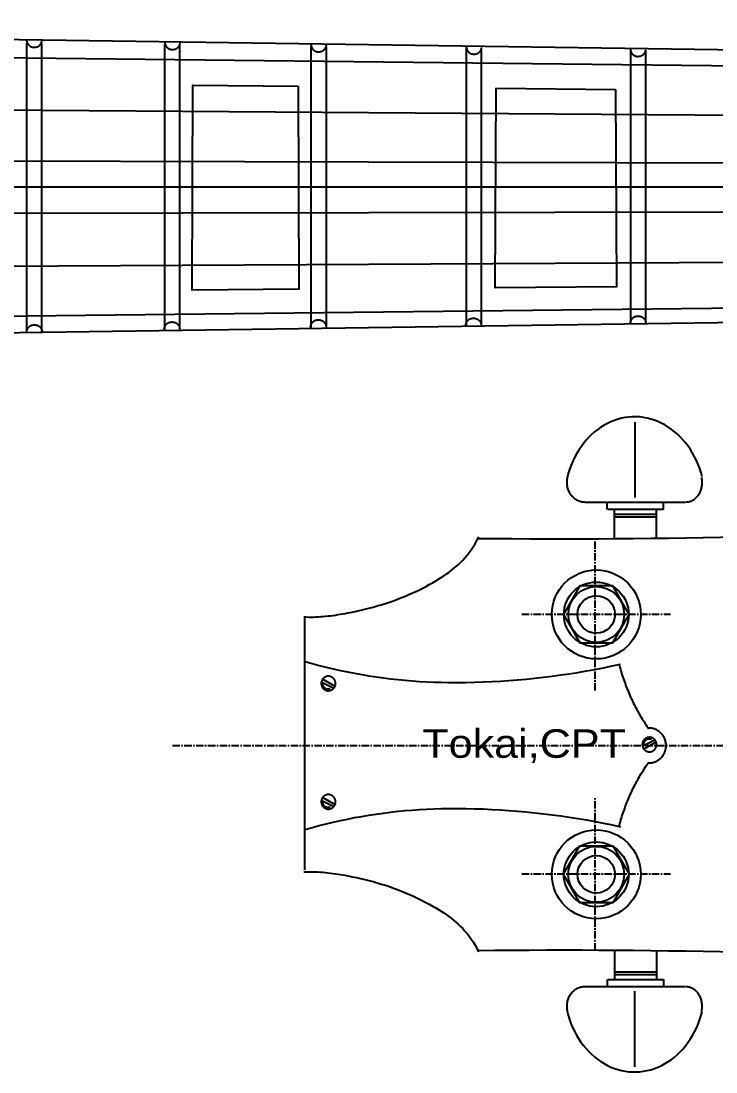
# Model space of a CAD drawing. Extents: x -330 to 789, y -284 to 512.
# Drawn here: x 365.6 to 483.1, y 122.7 to 300.4 of the extents above; entities that cross this region are included whole.
import ezdxf
from ezdxf.enums import TextEntityAlignment as Align

# ---------------------------------------------------------------- set-up
doc = ezdxf.new("R2010")
doc.units = 0
doc.linetypes.add('CENTER', pattern=[2, 1.25, -0.25, 0.25, -0.25])
for name, color, linetype in [('BlockMrk', 7, 'CONTINUOUS'), ('HEADSTOCK', 7, 'CONTINUOUS'), ('NECK', 7, 'CONTINUOUS')]:
    doc.layers.add(name, color=color, linetype=linetype)

# ---------------------------------------------------------------- blocks, each defined once
blk = doc.blocks.new('*E25')
at = {"layer": 'NECK', "color": 7, "linetype": 'CONTINUOUS'}
blk.add_lwpolyline([(696.709855, 285.661551), (696.712934, 285.597863), (696.719912, 285.533841), (696.730659, 285.469702), (696.745042, 285.405667), (696.762931, 285.341952), (696.784194, 285.278776), (696.808702, 285.216358), (696.836321, 285.154916), (696.866923, 285.094669), (696.900374, 285.035835), (696.936545, 284.978632), (696.975303, 284.923279), (697.016519, 284.869995), (697.060061, 284.818997), (697.105797, 284.770504), (697.153597, 284.724735), (697.20333, 284.681908), (697.254864, 284.642241), (697.308069, 284.605953), (697.362813, 284.573263), (697.421019, 284.543256), (697.481331, 284.516634), (697.543524, 284.493359), (697.607369, 284.473393), (697.672641, 284.456698), (697.739113, 284.443238), (697.806558, 284.432974), (697.874749, 284.425869), (697.94346, 284.421885), (698.012464, 284.420984), (698.081533, 284.423128), (698.150443, 284.42828), (698.218964, 284.436403), (698.286872, 284.447458), (698.353939, 284.461408), (698.419939, 284.478216), (698.484644, 284.497842), (698.547829, 284.520251), (698.609266, 284.545404), (698.668728, 284.573263), (698.720783, 284.601332), (698.77157, 284.632763), (698.820959, 284.667362), (698.868822, 284.704935), (698.915028, 284.74529), (698.95945, 284.788233), (699.001959, 284.833569), (699.042424, 284.881106), (699.080718, 284.93065), (699.116711, 284.982006), (699.150274, 285.034983), (699.181279, 285.089385), (699.209595, 285.14502), (699.235095, 285.201694), (699.257648, 285.259213), (699.277127, 285.317384), (699.293402, 285.376013), (699.306344, 285.434906), (699.315823, 285.49387), (699.321712, 285.552712)], dxfattribs=at)
blk = doc.blocks.new('*E26')
at = {"layer": 'NECK', "color": 7, "linetype": 'CONTINUOUS'}
blk.add_lwpolyline([(720.08926, 285.276335), (720.092342, 285.212647), (720.099323, 285.148625), (720.110072, 285.084486), (720.124456, 285.02045), (720.142346, 284.956735), (720.16361, 284.893559), (720.188118, 284.831141), (720.215737, 284.7697), (720.246338, 284.709452), (720.279788, 284.650618), (720.315958, 284.593416), (720.354715, 284.538063), (720.39593, 284.484778), (720.43947, 284.43378), (720.485205, 284.385287), (720.533004, 284.339518), (720.582736, 284.296691), (720.634269, 284.257024), (720.687473, 284.220737), (720.742217, 284.188046), (720.800425, 284.158037), (720.86074, 284.131414), (720.922934, 284.108138), (720.986781, 284.088171), (721.052054, 284.071476), (721.118526, 284.058016), (721.185972, 284.047752), (721.254163, 284.040647), (721.322874, 284.036663), (721.391878, 284.035762), (721.460948, 284.037907), (721.529858, 284.04306), (721.598381, 284.051184), (721.666289, 284.062239), (721.733357, 284.07619), (721.799358, 284.092998), (721.864066, 284.112625), (721.927252, 284.135034), (721.988692, 284.160187), (722.048158, 284.188046), (722.100211, 284.216112), (722.150996, 284.247541), (722.200383, 284.282138), (722.248243, 284.319711), (722.294448, 284.360065), (722.338868, 284.403007), (722.381375, 284.448343), (722.421839, 284.49588), (722.460131, 284.545425), (722.496123, 284.596782), (722.529685, 284.649759), (722.560688, 284.704163), (722.589003, 284.759799), (722.614502, 284.816473), (722.637055, 284.873994), (722.656533, 284.932165), (722.672807, 284.990795), (722.685748, 285.049689), (722.695228, 285.108654), (722.701116, 285.167496)], dxfattribs=at)
blk = doc.blocks.new('*E27')
at = {"layer": 'NECK', "color": 7, "linetype": 'CONTINUOUS'}
blk.add_lwpolyline([(744.820452, 284.891093), (744.823535, 284.827409), (744.830516, 284.76339), (744.841264, 284.699254), (744.855649, 284.635221), (744.873539, 284.571508), (744.894803, 284.508334), (744.919311, 284.445918), (744.946931, 284.384478), (744.977532, 284.324232), (745.010984, 284.265399), (745.047155, 284.208197), (745.085913, 284.152845), (745.127129, 284.09956), (745.170671, 284.048563), (745.216409, 284.000071), (745.26421, 283.954302), (745.313944, 283.911475), (745.36548, 283.871808), (745.418688, 283.83552), (745.473435, 283.80283), (745.531641, 283.772824), (745.591954, 283.746203), (745.654146, 283.722929), (745.717991, 283.702964), (745.783263, 283.68627), (745.849733, 283.67281), (745.917177, 283.662546), (745.985367, 283.655441), (746.054076, 283.651456), (746.123079, 283.650555), (746.192148, 283.652699), (746.261056, 283.657851), (746.329577, 283.665973), (746.397485, 283.677027), (746.464552, 283.690977), (746.530552, 283.707784), (746.595259, 283.72741), (746.658446, 283.749818), (746.719885, 283.774971), (746.779351, 283.80283), (746.831404, 283.830896), (746.882188, 283.862324), (746.931575, 283.896921), (746.979436, 283.934492), (747.02564, 283.974845), (747.070061, 284.017786), (747.112567, 284.063121), (747.153031, 284.110657), (747.191324, 284.1602), (747.227315, 284.211556), (747.260877, 284.264532), (747.291881, 284.318935), (747.320196, 284.374571), (747.345695, 284.431246), (747.368248, 284.488766), (747.387726, 284.546939), (747.404, 284.60557), (747.416941, 284.664466), (747.426421, 284.723434), (747.432309, 284.782279)], dxfattribs=at)
blk = doc.blocks.new('*E28')
at = {"layer": 'NECK', "color": 7, "linetype": 'CONTINUOUS'}
blk.add_lwpolyline([(771.09251, 284.505876), (771.095589, 284.442188), (771.102567, 284.378166), (771.113314, 284.314028), (771.127697, 284.249992), (771.145586, 284.186277), (771.16685, 284.123102), (771.191357, 284.060684), (771.218977, 283.999243), (771.249578, 283.938997), (771.283029, 283.880163), (771.3192, 283.822962), (771.357959, 283.76761), (771.399175, 283.714327), (771.442716, 283.663331), (771.488453, 283.61484), (771.536253, 283.569073), (771.585986, 283.526249), (771.63752, 283.486585), (771.690724, 283.4503), (771.745468, 283.417613), (771.803678, 283.387607), (771.863994, 283.360985), (771.926188, 283.33771), (771.990036, 283.317743), (772.055309, 283.301048), (772.121782, 283.287587), (772.189228, 283.277322), (772.257419, 283.270215), (772.32613, 283.266229), (772.395133, 283.265327), (772.464203, 283.26747), (772.533112, 283.272622), (772.601634, 283.280744), (772.669542, 283.291799), (772.73661, 283.305749), (772.802611, 283.322557), (772.867317, 283.342185), (772.930504, 283.364595), (772.991943, 283.38975), (773.051409, 283.417613), (773.103459, 283.445681), (773.154242, 283.47711), (773.203627, 283.511708), (773.251486, 283.549281), (773.297691, 283.589634), (773.34211, 283.632575), (773.384617, 283.67791), (773.425081, 283.725446), (773.463374, 283.774989), (773.499366, 283.826345), (773.532929, 283.879321), (773.563933, 283.933723), (773.59225, 283.989358), (773.617749, 284.046032), (773.640303, 284.103552), (773.659782, 284.161724), (773.676057, 284.220355), (773.688999, 284.27925), (773.698478, 284.338218), (773.704367, 284.397063)], dxfattribs=at)
blk = doc.blocks.new('*E29')
at = {"layer": 'NECK', "color": 7, "linetype": 'CONTINUOUS'}
blk.add_lwpolyline([(798.846176, 284.12066), (798.849255, 284.056972), (798.856233, 283.99295), (798.866978, 283.928812), (798.88136, 283.864776), (798.899248, 283.801061), (798.920511, 283.737886), (798.945017, 283.675468), (798.972635, 283.614027), (799.003235, 283.55378), (799.036686, 283.494947), (799.072855, 283.437745), (799.111614, 283.382394), (799.152829, 283.32911), (799.196371, 283.278114), (799.242108, 283.229624), (799.289909, 283.183857), (799.339643, 283.141032), (799.391179, 283.101368), (799.444387, 283.065084), (799.499134, 283.032397), (799.557342, 283.002394), (799.617656, 282.975775), (799.679849, 282.952501), (799.743694, 282.932536), (799.808966, 282.915842), (799.875437, 282.902381), (799.94288, 282.892116), (800.01107, 282.885009), (800.079779, 282.881023), (800.148781, 282.88012), (800.21785, 282.882262), (800.286758, 282.887413), (800.355278, 282.895533), (800.423185, 282.906587), (800.490252, 282.920536), (800.556252, 282.937343), (800.620958, 282.95697), (800.684144, 282.97938), (800.745583, 283.004535), (800.805049, 283.032397), (800.8571, 283.060465), (800.907883, 283.091894), (800.957269, 283.126492), (801.005129, 283.164064), (801.051334, 283.204418), (801.095755, 283.247359), (801.138263, 283.292693), (801.178729, 283.340229), (801.217023, 283.38977), (801.253016, 283.441126), (801.286579, 283.4941), (801.317584, 283.548501), (801.345901, 283.604135), (801.3714, 283.660807), (801.393954, 283.718325), (801.413431, 283.776495), (801.429705, 283.835123), (801.442645, 283.894015), (801.452122, 283.952979), (801.458007, 284.011821)], dxfattribs=at)
blk = doc.blocks.new('*E36')
at = {"layer": 'NECK', "color": 7, "linetype": 'CONTINUOUS'}
blk.add_lwpolyline([(771.006227, 237.375541), (771.009306, 237.437998), (771.016284, 237.500783), (771.027031, 237.563682), (771.041414, 237.626481), (771.059303, 237.688965), (771.080566, 237.750921), (771.105074, 237.812133), (771.132693, 237.872389), (771.163294, 237.931473), (771.196746, 237.989171), (771.232917, 238.045269), (771.271675, 238.099553), (771.312891, 238.151808), (771.356433, 238.20182), (771.402169, 238.249376), (771.449969, 238.29426), (771.499702, 238.336259), (771.551236, 238.375158), (771.60444, 238.410742), (771.659184, 238.442799), (771.717392, 238.472225), (771.777706, 238.498333), (771.8399, 238.521158), (771.903747, 238.540739), (771.969019, 238.557112), (772.035492, 238.570313), (772.102936, 238.58038), (772.171128, 238.587349), (772.239838, 238.591258), (772.308841, 238.592143), (772.37791, 238.590041), (772.446819, 238.584989), (772.51534, 238.577024), (772.583247, 238.566183), (772.650313, 238.552502), (772.716312, 238.536019), (772.781017, 238.51677), (772.844201, 238.494793), (772.905638, 238.470123), (772.9651, 238.442799), (773.017153, 238.41527), (773.067938, 238.384446), (773.117326, 238.350514), (773.165188, 238.313666), (773.211394, 238.274091), (773.255816, 238.231979), (773.298324, 238.187519), (773.33879, 238.140902), (773.377084, 238.092317), (773.413077, 238.041953), (773.446641, 237.990002), (773.477646, 237.936652), (773.505963, 237.882092), (773.531464, 237.826514), (773.554018, 237.770107), (773.573497, 237.71306), (773.589772, 237.655563), (773.602714, 237.597806), (773.612194, 237.539979), (773.618083, 237.482272)], dxfattribs=at)
blk = doc.blocks.new('*E37')
at = {"layer": 'NECK', "color": 7, "linetype": 'CONTINUOUS'}
blk.add_lwpolyline([(798.847827, 237.738304), (798.850909, 237.800761), (798.85789, 237.863546), (798.868639, 237.926445), (798.883023, 237.989244), (798.900913, 238.051728), (798.922177, 238.113684), (798.946685, 238.174896), (798.974304, 238.235152), (799.004905, 238.294235), (799.038355, 238.351933), (799.074525, 238.408032), (799.113283, 238.462315), (799.154497, 238.514571), (799.198038, 238.564583), (799.243773, 238.612138), (799.291572, 238.657023), (799.341304, 238.699021), (799.392837, 238.73792), (799.446041, 238.773505), (799.500785, 238.805561), (799.558994, 238.834988), (799.61931, 238.861096), (799.681504, 238.883922), (799.745351, 238.903503), (799.810625, 238.919875), (799.877097, 238.933077), (799.944543, 238.943144), (800.012734, 238.950113), (800.081445, 238.954022), (800.150449, 238.954907), (800.219518, 238.952805), (800.288428, 238.947753), (800.35695, 238.939788), (800.424858, 238.928946), (800.491926, 238.915265), (800.557927, 238.898782), (800.622634, 238.879533), (800.68582, 238.857555), (800.74726, 238.832886), (800.806726, 238.805561), (800.858777, 238.778035), (800.90956, 238.747212), (800.958945, 238.713282), (801.006805, 238.676435), (801.053009, 238.636861), (801.097429, 238.594749), (801.139935, 238.55029), (801.1804, 238.503672), (801.218692, 238.455087), (801.254684, 238.404723), (801.288247, 238.352771), (801.319251, 238.29942), (801.347567, 238.24486), (801.373066, 238.189281), (801.39562, 238.132872), (801.415099, 238.075825), (801.431374, 238.018327), (801.444315, 237.96057), (801.453795, 237.902743), (801.459684, 237.845035)], dxfattribs=at)
blk = doc.blocks.new('*E38')
at = {"layer": 'NECK', "color": 7, "linetype": 'CONTINUOUS'}
blk.add_lwpolyline([(720.00864, 236.740719), (720.011719, 236.803176), (720.018697, 236.865961), (720.029444, 236.92886), (720.043827, 236.991659), (720.061716, 237.054143), (720.082979, 237.116099), (720.107487, 237.177311), (720.135106, 237.237567), (720.165708, 237.29665), (720.199159, 237.354348), (720.23533, 237.410447), (720.274088, 237.46473), (720.315304, 237.516986), (720.358846, 237.566998), (720.404582, 237.614553), (720.452382, 237.659438), (720.502115, 237.701436), (720.553649, 237.740335), (720.606854, 237.77592), (720.661598, 237.807976), (720.719806, 237.837402), (720.78012, 237.863509), (720.842314, 237.886335), (720.906161, 237.905916), (720.971433, 237.922288), (721.037906, 237.935489), (721.10535, 237.945556), (721.173541, 237.952526), (721.242252, 237.956435), (721.311255, 237.95732), (721.380324, 237.955218), (721.449232, 237.950166), (721.517753, 237.942201), (721.58566, 237.93136), (721.652727, 237.91768), (721.718726, 237.901196), (721.78343, 237.881948), (721.846614, 237.85997), (721.908051, 237.835301), (721.967513, 237.807976), (722.019566, 237.780447), (722.070351, 237.749622), (722.119739, 237.715691), (722.167601, 237.678843), (722.213807, 237.639268), (722.258229, 237.597156), (722.300737, 237.552696), (722.341203, 237.506079), (722.379497, 237.457494), (722.415491, 237.407131), (722.449054, 237.355179), (722.480059, 237.301829), (722.508377, 237.24727), (722.533877, 237.191692), (722.556431, 237.135285), (722.575911, 237.078238), (722.592186, 237.020741), (722.605128, 236.962984), (722.614608, 236.905157), (722.620497, 236.84745)], dxfattribs=at)
blk = doc.blocks.new('*E39')
at = {"layer": 'NECK', "color": 7, "linetype": 'CONTINUOUS'}
blk.add_lwpolyline([(744.766807, 237.103482), (744.76989, 237.165939), (744.776871, 237.228724), (744.787619, 237.291622), (744.802004, 237.354421), (744.819894, 237.416905), (744.841158, 237.478861), (744.865665, 237.540074), (744.893285, 237.600329), (744.923885, 237.659413), (744.957336, 237.717111), (744.993506, 237.773209), (745.032263, 237.827493), (745.073478, 237.879748), (745.117018, 237.92976), (745.162753, 237.977316), (745.210552, 238.0222), (745.260284, 238.064199), (745.311817, 238.103098), (745.365021, 238.138682), (745.419765, 238.170739), (745.477974, 238.200166), (745.538289, 238.226273), (745.600484, 238.249099), (745.664331, 238.268679), (745.729604, 238.28505), (745.796077, 238.29825), (745.863523, 238.308316), (745.931714, 238.315284), (746.000425, 238.319192), (746.069429, 238.320076), (746.138499, 238.317973), (746.207408, 238.31292), (746.27593, 238.304955), (746.343838, 238.294113), (746.410906, 238.280433), (746.476907, 238.26395), (746.541614, 238.244703), (746.604801, 238.222727), (746.66624, 238.19806), (746.725706, 238.170739), (746.777758, 238.143215), (746.828542, 238.112394), (746.877929, 238.078466), (746.925789, 238.04162), (746.971993, 238.002046), (747.016413, 237.959935), (747.05892, 237.915475), (747.099384, 237.868858), (747.137677, 237.820272), (747.173668, 237.769907), (747.207231, 237.717954), (747.238234, 237.664602), (747.26655, 237.610041), (747.292049, 237.554461), (747.314602, 237.498052), (747.33408, 237.441004), (747.350355, 237.383506), (747.363296, 237.325748), (747.372775, 237.267921), (747.378664, 237.210213)], dxfattribs=at)
blk = doc.blocks.new('*E40')
at = {"layer": 'NECK', "color": 7, "linetype": 'CONTINUOUS'}
blk.add_lwpolyline([(696.72987, 236.256951), (696.732953, 236.319411), (696.739934, 236.382199), (696.750682, 236.4451), (696.765067, 236.5079), (696.782957, 236.570386), (696.804221, 236.632342), (696.828728, 236.693555), (696.856348, 236.753811), (696.886948, 236.812895), (696.920399, 236.870593), (696.956568, 236.926691), (696.995326, 236.980975), (697.03654, 237.03323), (697.080081, 237.083243), (697.125816, 237.130799), (697.173615, 237.175684), (697.223347, 237.217685), (697.27488, 237.256586), (697.328084, 237.292173), (697.382828, 237.324233), (697.441036, 237.353662), (697.50135, 237.379772), (697.563543, 237.402599), (697.62739, 237.42218), (697.692663, 237.438552), (697.759135, 237.451753), (697.826581, 237.461819), (697.894772, 237.468787), (697.963483, 237.472694), (698.032487, 237.473577), (698.101558, 237.471473), (698.170467, 237.46642), (698.23899, 237.458453), (698.306899, 237.447611), (698.373967, 237.43393), (698.439969, 237.417446), (698.504676, 237.398198), (698.567863, 237.376222), (698.629303, 237.351554), (698.688769, 237.324233), (698.740822, 237.296709), (698.791607, 237.265887), (698.840994, 237.231957), (698.888855, 237.19511), (698.93506, 237.155535), (698.97948, 237.113422), (699.021987, 237.06896), (699.062451, 237.022341), (699.100743, 236.973753), (699.136735, 236.923387), (699.170297, 236.871432), (699.2013, 236.818079), (699.229615, 236.763516), (699.255113, 236.707935), (699.277666, 236.651525), (699.297144, 236.594475), (699.313418, 236.536976), (699.326359, 236.479218), (699.335839, 236.42139), (699.341727, 236.363682)], dxfattribs=at)
blk = doc.blocks.new('*E61')
at = {"layer": 'HEADSTOCK', "color": 7, "linetype": 'CONTINUOUS'}
blk.add_lwpolyline([(933.629394, 141.92791), (934.034232, 141.91143), (934.440983, 141.902855), (934.849434, 141.901879), (935.259374, 141.908193), (935.670588, 141.921488), (936.082866, 141.941458), (936.495994, 141.967793), (936.90976, 142.000186), (937.323951, 142.038329), (937.738355, 142.081913), (938.152759, 142.130632), (938.566951, 142.184176), (938.980718, 142.242238), (939.393847, 142.30451), (939.806126, 142.370683), (940.217343, 142.44045), (940.627285, 142.513503), (941.035739, 142.589533), (941.442494, 142.668233), (941.847335, 142.749295), (942.55469, 142.897648), (943.259808, 143.05472), (943.962644, 143.220856), (944.663152, 143.396398), (945.361286, 143.58169), (946.057002, 143.777075), (946.750253, 143.982895), (947.440994, 144.199495), (948.12918, 144.427217), (948.814764, 144.666405), (949.497701, 144.917402), (950.177947, 145.180551), (950.855454, 145.456195), (951.530177, 145.744677), (952.202072, 146.046341), (952.871092, 146.36153), (953.537192, 146.690587), (954.200326, 147.033855), (954.860448, 147.391678), (955.517514, 147.764398), (955.976049, 148.033493), (956.427869, 148.305908), (956.872806, 148.583103), (957.31069, 148.866538), (957.741352, 149.157673), (958.164623, 149.457967), (958.580333, 149.768881), (958.988313, 150.091874), (959.388393, 150.428406), (959.780405, 150.779936), (960.164179, 151.147926), (960.539546, 151.533834), (960.906336, 151.93912), (961.264381, 152.365245), (961.61351, 152.813667), (961.953555, 153.285848), (962.284346, 153.783246), (962.605715, 154.307322), (962.917491, 154.859535), (963.219505, 155.441345)], dxfattribs=at)
blk = doc.blocks.new('*E62')
at = {"layer": 'HEADSTOCK', "color": 7, "linetype": 'CONTINUOUS'}
blk.add_lwpolyline([(962.987349, 155.206954), (965.922775, 155.181101), (968.859172, 155.160896), (971.79642, 155.146489), (974.7344, 155.138027), (977.672992, 155.135658), (980.612076, 155.139531), (983.551532, 155.149793), (986.49124, 155.166593), (989.43108, 155.190078), (992.370932, 155.220397), (995.310678, 155.257698), (998.250195, 155.302128), (1001.189366, 155.353837), (1004.12807, 155.412972), (1007.066186, 155.479681), (1010.003597, 155.554112), (1012.94018, 155.636414), (1015.875817, 155.726734), (1018.810388, 155.825221), (1021.743772, 155.932022), (1025.343787, 156.071782), (1028.943564, 156.218525), (1032.543082, 156.372248), (1036.142317, 156.53295), (1039.741248, 156.700631), (1043.339853, 156.875288), (1046.938108, 157.056921), (1050.535993, 157.245528), (1054.133484, 157.441108), (1057.730559, 157.64366), (1061.327196, 157.853182), (1064.923373, 158.069673), (1068.519068, 158.293132), (1072.114258, 158.523557), (1075.70892, 158.760948), (1079.303034, 159.005302), (1082.896576, 159.25662), (1086.489524, 159.514898), (1090.081855, 159.780137), (1093.673549, 160.052334)], dxfattribs=at)
blk = doc.blocks.new('*E63')
at = {"layer": 'HEADSTOCK', "color": 7, "linetype": 'CONTINUOUS'}
blk.add_lwpolyline([(933.849231, 134.383374), (935.034771, 134.050562), (936.224881, 133.733913), (937.419277, 133.433471), (938.617674, 133.149275), (939.81979, 132.881368), (941.02534, 132.629791), (942.234041, 132.394586), (943.445609, 132.175793), (944.65976, 131.973454), (945.87621, 131.787611), (947.094676, 131.618305), (948.314874, 131.465578), (949.536521, 131.329471), (950.759331, 131.210025), (951.983022, 131.107282), (953.207311, 131.021283), (954.431912, 130.95207), (955.656543, 130.899684), (956.88092, 130.864167), (958.104758, 130.84556), (959.567323, 130.841869), (961.030555, 130.855011), (962.494217, 130.884961), (963.958069, 130.931694), (965.421874, 130.995183), (966.885394, 131.075405), (968.348391, 131.172333), (969.810626, 131.285942), (971.271861, 131.416207), (972.731859, 131.563103), (974.190381, 131.726603), (975.647189, 131.906684), (977.102045, 132.103319), (978.554711, 132.316483), (980.004949, 132.546151), (981.45252, 132.792297), (982.897187, 133.054897), (984.338711, 133.333924), (985.776855, 133.629353), (987.21138, 133.94116)], dxfattribs=at)
blk = doc.blocks.new('*E66')
at = {"layer": 'HEADSTOCK', "color": 7, "linetype": 'CONTINUOUS'}
blk.add_lwpolyline([(986.939041, 134.009003), (987.019337, 133.704409), (987.102389, 133.400442), (987.188187, 133.097136), (987.276716, 132.794528), (987.367964, 132.492652), (987.46192, 132.191545), (987.558569, 131.891242), (987.657899, 131.591778), (987.759898, 131.293188), (987.864553, 130.995509), (987.971852, 130.698775), (988.081781, 130.403023), (988.194328, 130.108287), (988.309481, 129.814603), (988.427227, 129.522006), (988.547553, 129.230533), (988.670446, 128.940218), (988.795894, 128.651097), (988.923884, 128.363206), (989.054404, 128.076579), (989.178864, 127.809866), (989.305932, 127.544257), (989.435588, 127.279785), (989.56781, 127.016487), (989.702579, 126.754396), (989.839875, 126.493547), (989.979676, 126.233977), (990.121964, 125.975718), (990.266717, 125.718806), (990.413915, 125.463277), (990.563538, 125.209164), (990.715565, 124.956503), (990.869977, 124.705328), (991.026753, 124.455675), (991.185873, 124.207577), (991.347316, 123.961071), (991.511063, 123.71619), (991.677092, 123.47297), (991.845383, 123.231445), (992.015917, 122.991651)], dxfattribs=at)
blk = doc.blocks.new('*E67')
at = {"layer": 'HEADSTOCK', "color": 7, "linetype": 'CONTINUOUS'}
blk.add_lwpolyline([(933.623095, 98.803409), (934.027936, 98.819889), (934.434691, 98.828464), (934.843145, 98.82944), (935.253087, 98.823126), (935.664304, 98.809831), (936.076584, 98.789862), (936.489713, 98.763526), (936.903481, 98.731133), (937.317673, 98.692991), (937.732078, 98.649406), (938.146483, 98.600687), (938.560675, 98.547143), (938.974443, 98.489081), (939.387572, 98.42681), (939.799852, 98.360636), (940.211069, 98.290869), (940.621011, 98.217816), (941.029465, 98.141786), (941.43622, 98.063086), (941.841061, 97.982024), (942.548412, 97.833672), (943.253528, 97.676599), (943.956362, 97.510464), (944.656868, 97.334922), (945.355002, 97.14963), (946.050717, 96.954246), (946.743969, 96.748425), (947.43471, 96.531825), (948.122896, 96.304103), (948.808481, 96.064915), (949.49142, 95.813918), (950.171666, 95.55077), (950.849174, 95.275126), (951.523899, 94.986643), (952.195795, 94.684979), (952.864816, 94.36979), (953.530917, 94.040733), (954.194051, 93.697464), (954.854174, 93.339642), (955.51124, 92.966921), (955.969775, 92.697826), (956.421595, 92.425411), (956.866532, 92.148215), (957.304416, 91.86478), (957.735078, 91.573646), (958.158348, 91.273351), (958.574058, 90.962438), (958.982037, 90.639445), (959.382117, 90.302913), (959.774128, 89.951382), (960.157901, 89.583393), (960.533267, 89.197485), (960.900055, 88.792199), (961.258098, 88.366074), (961.607226, 87.917652), (961.947268, 87.445471), (962.278057, 86.948073), (962.599422, 86.423997), (962.911195, 85.871784), (963.213206, 85.289974)], dxfattribs=at)
blk = doc.blocks.new('*E68')
at = {"layer": 'HEADSTOCK', "color": 7, "linetype": 'CONTINUOUS'}
blk.add_lwpolyline([(962.981075, 85.524365), (965.916497, 85.550218), (968.852892, 85.570423), (971.790138, 85.584831), (974.728117, 85.593294), (977.666708, 85.595664), (980.605791, 85.591793), (983.545246, 85.581532), (986.484954, 85.564734), (989.424794, 85.54125), (992.364646, 85.510932), (995.304391, 85.473632), (998.243909, 85.429202), (1001.18308, 85.377494), (1004.121783, 85.318359), (1007.059899, 85.251649), (1009.997308, 85.177217), (1012.933889, 85.094914), (1015.869524, 85.004591), (1018.804092, 84.906102), (1021.737473, 84.799297), (1025.337491, 84.659532), (1028.937272, 84.512786), (1032.536792, 84.35906), (1036.13603, 84.198356), (1039.734963, 84.030674), (1043.333569, 83.856016), (1046.931827, 83.674383), (1050.529713, 83.485776), (1054.127205, 83.290197), (1057.724281, 83.087647), (1061.320919, 82.878126), (1064.917097, 82.661637), (1068.512792, 82.438179), (1072.107983, 82.207756), (1075.702646, 81.970367), (1079.296759, 81.726014), (1082.890301, 81.474698), (1086.48325, 81.21642), (1090.075581, 80.951182), (1093.667275, 80.678985)], dxfattribs=at)

msp = doc.modelspace()

# ---------------------------------------------------------------- linework, layer by layer
at = {"layer": 'BlockMrk', "color": 7, "linetype": 'CONTINUOUS'}
for points in [[(412.434377, 289.38654), (412.555132, 255.051737), (394.521509, 254.90326), (394.632561, 289.559745), (412.434377, 289.38654)], [(466.146059, 288.863946), (466.324561, 255.494438), (445.797224, 255.32543), (445.963295, 289.060316), (466.146059, 288.863946)]]:
    msp.add_lwpolyline(points, dxfattribs=at)
at = {"layer": 'HEADSTOCK', "color": 7, "linetype": 'CONTINUOUS'}
for p, q in [((469.418737, 232.599656, -2), (469.418737, 219.827571, -2)), ((460.951799, 219.051347, -2), (477.954102, 219.051347, -2)), ((464.728982, 217.830623, -2), (464.728982, 219.190971, -2)), ((474.251518, 217.830623, -2), (474.251518, 219.190971, -2)), ((464.827382, 217.855337, -2), (474.251518, 217.855337, -2)), ((465.965175, 216.999306, -2), (473.050403, 216.999306, -2)), ((465.966165, 213.017501, -2), (465.966165, 217.812741, -2)), ((473.055509, 213.017501, -2), (473.055509, 217.878603, -2)), ((465.965175, 216.545865, -2), (473.050403, 216.545865, -2)), ((413.510619, 199.720804, -2), (413.510619, 156.880275, -2)), ((416.334413, 188.657834, -2), (418.475201, 187.575032, -2)), ((416.65552, 189.090955, -2), (418.796333, 187.899872, -2)), ((470.64863, 177.787294, -2), (472.789444, 178.87068, -2)), ((470.969737, 177.353945, -2), (473.11055, 178.545662, -2)), ((416.65552, 169.07705, -2), (418.796333, 167.885968, -2)), ((416.334413, 168.643929, -2), (418.475201, 167.561127, -2)), ((465.959892, 143.155131, -2), (465.959892, 138.35989, -2)), ((473.049235, 143.155131, -2), (473.049235, 138.294028, -2)), ((465.958901, 139.626766, -2), (473.044129, 139.626766, -2)), ((465.958901, 139.173325, -2), (473.044129, 139.173325, -2)), ((460.945525, 137.121285, -2), (477.947803, 137.121285, -2)), ((464.722708, 138.342009, -2), (464.722708, 136.981661, -2)), ((464.821108, 138.317294, -2), (474.245245, 138.317294, -2)), ((474.245245, 138.342009, -2), (474.245245, 136.981661, -2)), ((469.412437, 123.572975, -2), (469.412437, 136.345061, -2))]:
    msp.add_line(p, q, dxfattribs=at)
at = {"layer": 'HEADSTOCK', "color": 1, "linetype": 'CENTER'}
for p, q in [((462.694645, 187.171832, -2), (462.694645, 213.09238, -2)), ((450.285907, 200.132106, -2), (475.457942, 200.132106, -2)), ((462.694645, 143.238722, -2), (462.694645, 169.15927, -2)), ((450.285907, 156.198996, -2), (475.457942, 156.198996, -2))]:
    msp.add_line(p, q, dxfattribs=at)
at = {"layer": 'HEADSTOCK', "color": 7, "linetype": 'CENTER'}
msp.add_line((391.195576, 177.906319, -2), (586.511136, 177.906319, -2), dxfattribs=at)
at = {"layer": 'HEADSTOCK', "color": 7, "linetype": 'CONTINUOUS'}
for points in [[(480.801705, 223.315474, -2), (480.603413, 224.02783, -2), (480.374647, 224.726744, -2), (480.116031, 225.410314, -2), (479.828265, 226.076685, -2), (479.512133, 226.724045, -2), (479.168493, 227.350635, -2), (478.798278, 227.954754, -2), (478.402496, 228.534759, -2), (477.98222, 229.089074, -2), (477.538593, 229.616194, -2), (477.072821, 230.114687, -2), (476.586169, 230.583197, -2), (476.079959, 231.020452, -2), (475.555566, 231.425264, -2), (475.014416, 231.796533, -2), (474.457979, 232.13325, -2), (473.887766, 232.434501, -2), (473.305327, 232.699466, -2), (472.712245, 232.927426, -2), (472.110131, 233.117761, -2), (471.50062, 233.269955, -2), (470.88537, 233.383593, -2), (470.266051, 233.458368, -2), (469.644346, 233.494075, -2), (469.021946, 233.490618, -2), (468.40054, 233.448006, -2), (467.781817, 233.366356, -2), (467.167458, 233.245888, -2), (466.559133, 233.08693, -2), (465.958494, 232.889914, -2), (465.367174, 232.655376, -2), (464.786779, 232.383952, -2), (464.218885, 232.07638, -2), (463.665037, 231.733497, -2), (463.126739, 231.356232, -2), (462.605453, 230.945612, -2), (462.102596, 230.502753, -2), (461.619534, 230.028856, -2), (461.157579, 229.525211, -2), (460.717988, 228.993185, -2), (460.301953, 228.434225, -2), (459.910607, 227.849848, -2), (459.545011, 227.241643, -2), (459.206159, 226.611261, -2), (458.894973, 225.960417, -2), (458.612297, 225.290878, -2), (458.358899, 224.604464, -2), (458.135469, 223.903039, -2), (457.942612, 223.18851, -2)], [(457.985593, 223.249636, -2), (457.948599, 223.081407, -2), (457.919757, 222.911308, -2), (457.899145, 222.739803, -2), (457.886821, 222.567361, -2), (457.882819, 222.394456, -2), (457.887148, 222.22156, -2), (457.899798, 222.049147, -2), (457.920733, 221.877688, -2), (457.949897, 221.707654, -2), (457.987209, 221.539508, -2), (458.032567, 221.373712, -2), (458.085848, 221.210719, -2), (458.146905, 221.050976, -2), (458.215571, 220.89492, -2), (458.291659, 220.742978, -2), (458.374959, 220.595566, -2), (458.465245, 220.453087, -2), (458.562268, 220.315932, -2), (458.665763, 220.184476, -2), (458.775448, 220.059078, -2), (458.891021, 219.940083, -2), (459.012166, 219.827815, -2), (459.138552, 219.722583, -2), (459.269833, 219.624673, -2), (459.405649, 219.534355, -2), (459.545629, 219.451875, -2), (459.689389, 219.377459, -2), (459.836536, 219.311312, -2), (459.986667, 219.253613, -2), (460.139372, 219.204521, -2), (460.294231, 219.16417, -2), (460.450822, 219.132671, -2), (460.608715, 219.11011, -2), (460.767479, 219.096548, -2), (460.926678, 219.092024, -2)], [(478.064312, 219.082499, -2), (478.207509, 219.087023, -2), (478.350313, 219.100585, -2), (478.492335, 219.123146, -2), (478.633185, 219.154645, -2), (478.772478, 219.194996, -2), (478.909832, 219.244088, -2), (479.044872, 219.301787, -2), (479.177228, 219.367934, -2), (479.306537, 219.44235, -2), (479.432446, 219.52483, -2), (479.55461, 219.615148, -2), (479.672695, 219.713058, -2), (479.786376, 219.81829, -2), (479.895344, 219.930558, -2), (479.9993, 220.049553, -2), (480.097958, 220.174951, -2), (480.191051, 220.306407, -2), (480.278321, 220.443562, -2), (480.359531, 220.586041, -2), (480.434458, 220.733453, -2), (480.502897, 220.885395, -2), (480.564661, 221.041451, -2), (480.61958, 221.201194, -2), (480.667505, 221.364187, -2), (480.708304, 221.529983, -2), (480.741866, 221.698128, -2), (480.768098, 221.868163, -2), (480.786929, 222.039622, -2), (480.798307, 222.212035, -2), (480.802201, 222.384931, -2), (480.798601, 222.557836, -2), (480.787516, 222.730278, -2), (480.768976, 222.901783, -2), (480.743033, 223.071882, -2), (480.709758, 223.240111, -2)], [(416.554386, 188.333655, -2), (416.561179, 188.283644, -2), (416.570524, 188.234056, -2), (416.582394, 188.185024, -2), (416.596759, 188.13668, -2), (416.613579, 188.089153, -2), (416.632809, 188.042571, -2), (416.654398, 187.997058, -2), (416.678288, 187.952738, -2), (416.704414, 187.909728, -2), (416.732707, 187.868145, -2), (416.763091, 187.8281, -2), (416.795484, 187.7897, -2), (416.8298, 187.753048, -2), (416.865945, 187.718243, -2), (416.903824, 187.685378, -2), (416.943334, 187.654542, -2), (416.984369, 187.625816, -2), (417.02682, 187.599279, -2), (417.070573, 187.575001, -2), (417.115509, 187.553047, -2), (417.16151, 187.533477, -2), (417.20845, 187.516343, -2), (417.256204, 187.50169, -2), (417.304645, 187.489559, -2), (417.353641, 187.479982, -2), (417.403062, 187.472984, -2), (417.452775, 187.468584, -2), (417.502646, 187.466794, -2), (417.552542, 187.467619, -2), (417.602329, 187.471057, -2), (417.651873, 187.477098, -2), (417.701041, 187.485726, -2), (417.749702, 187.496918, -2), (417.797725, 187.510644, -2), (417.84498, 187.526868, -2), (417.891342, 187.545545, -2)], [(471.752678, 174.95815, -2), (471.902955, 174.960462, -2), (472.052914, 174.970627, -2), (472.202155, 174.988619, -2), (472.350277, 175.014388, -2), (472.496887, 175.047867, -2), (472.641593, 175.088966, -2), (472.784008, 175.137575, -2), (472.923752, 175.193565, -2), (473.060452, 175.256785, -2), (473.193743, 175.327068, -2), (473.32327, 175.404225, -2), (473.448686, 175.48805, -2), (473.569656, 175.578321, -2), (473.685858, 175.674795, -2), (473.796982, 175.777215, -2), (473.90273, 175.885308, -2), (474.002821, 175.998785, -2), (474.096987, 176.117343, -2), (474.184976, 176.240666, -2), (474.266555, 176.368424, -2), (474.341504, 176.500277, -2), (474.409625, 176.635871, -2), (474.470734, 176.774847, -2), (474.52467, 176.916831, -2), (474.571287, 177.061445, -2), (474.610462, 177.208304, -2), (474.64209, 177.357014, -2), (474.666086, 177.50718, -2), (474.682386, 177.658399, -2), (474.690948, 177.810269, -2), (474.691747, 177.962384, -2), (474.684782, 178.114337, -2), (474.670072, 178.265723, -2), (474.647656, 178.416139, -2), (474.617593, 178.565181, -2), (474.579964, 178.712453, -2), (474.534869, 178.857561, -2), (474.482429, 179.000118, -2), (474.422783, 179.139743, -2), (474.356092, 179.276064, -2), (474.282532, 179.408716, -2), (474.202301, 179.537345, -2), (474.115613, 179.661608, -2), (474.022698, 179.781174, -2), (473.923806, 179.895722, -2), (473.8192, 180.004947, -2), (473.709159, 180.108558, -2), (473.593977, 180.206278, -2), (473.473962, 180.297846, -2), (473.349435, 180.383017, -2), (473.220726, 180.461564, -2), (473.088181, 180.533278, -2), (472.952153, 180.597966, -2), (472.813006, 180.655457, -2), (472.67111, 180.705597, -2), (472.526844, 180.748251, -2), (472.380595, 180.783307, -2), (472.232751, 180.81067, -2), (472.083709, 180.830267, -2), (471.933865, 180.842047, -2), (471.78362, 180.845977, -2)], [(472.205559, 178.900184, -2), (472.159197, 178.91887, -2), (472.111942, 178.935102, -2), (472.063919, 178.948836, -2), (472.015258, 178.960034, -2), (471.96609, 178.968667, -2), (471.916546, 178.974711, -2), (471.866759, 178.97815, -2), (471.816863, 178.978976, -2), (471.766992, 178.977185, -2), (471.717279, 178.972783, -2), (471.667858, 178.965781, -2), (471.618862, 178.956198, -2), (471.570421, 178.944061, -2), (471.522667, 178.929401, -2), (471.475727, 178.912257, -2), (471.429727, 178.892677, -2), (471.38479, 178.870712, -2), (471.341037, 178.846421, -2), (471.298586, 178.819869, -2), (471.257551, 178.791129, -2), (471.218041, 178.760276, -2), (471.180162, 178.727394, -2), (471.144017, 178.692571, -2), (471.109702, 178.6559, -2), (471.077309, 178.617479, -2), (471.046925, 178.577413, -2), (471.018632, 178.535808, -2), (470.992505, 178.492775, -2), (470.968615, 178.448432, -2), (470.947026, 178.402895, -2), (470.927796, 178.356288, -2), (470.910976, 178.308736, -2), (470.896612, 178.260366, -2), (470.884741, 178.211308, -2), (470.875397, 178.161694, -2), (470.868603, 178.111657, -2)], [(416.554386, 168.319751, -2), (416.561179, 168.26974, -2), (416.570524, 168.220152, -2), (416.582394, 168.17112, -2), (416.596759, 168.122776, -2), (416.613579, 168.075249, -2), (416.632809, 168.028667, -2), (416.654398, 167.983154, -2), (416.678288, 167.938834, -2), (416.704414, 167.895824, -2), (416.732707, 167.854241, -2), (416.763091, 167.814196, -2), (416.795484, 167.775796, -2), (416.8298, 167.739144, -2), (416.865945, 167.704339, -2), (416.903824, 167.671474, -2), (416.943334, 167.640638, -2), (416.984369, 167.611912, -2), (417.02682, 167.585375, -2), (417.070573, 167.561097, -2), (417.115509, 167.539143, -2), (417.16151, 167.519573, -2), (417.20845, 167.502439, -2), (417.256204, 167.487786, -2), (417.304645, 167.475655, -2), (417.353641, 167.466078, -2), (417.403062, 167.45908, -2), (417.452775, 167.45468, -2), (417.502646, 167.45289, -2), (417.552542, 167.453715, -2), (417.602329, 167.457153, -2), (417.651873, 167.463194, -2), (417.701041, 167.471822, -2), (417.749702, 167.483014, -2), (417.797725, 167.49674, -2), (417.84498, 167.512964, -2), (417.891342, 167.531641, -2)], [(460.920405, 137.080609, -2), (460.761206, 137.076084, -2), (460.602442, 137.062523, -2), (460.444549, 137.039961, -2), (460.287958, 137.008462, -2), (460.133099, 136.968112, -2), (459.980394, 136.91902, -2), (459.830263, 136.861321, -2), (459.683116, 136.795173, -2), (459.539356, 136.720757, -2), (459.399376, 136.638277, -2), (459.26356, 136.547959, -2), (459.132279, 136.45005, -2), (459.005893, 136.344817, -2), (458.884748, 136.232549, -2), (458.769175, 136.113554, -2), (458.65949, 135.988156, -2), (458.555995, 135.8567, -2), (458.458972, 135.719545, -2), (458.368686, 135.577066, -2), (458.285386, 135.429654, -2), (458.209298, 135.277712, -2), (458.140632, 135.121656, -2), (458.079575, 134.961913, -2), (458.026294, 134.79892, -2), (457.980936, 134.633124, -2), (457.943624, 134.464979, -2), (457.91446, 134.294944, -2), (457.893525, 134.123485, -2), (457.880875, 133.951072, -2), (457.876546, 133.778176, -2), (457.880548, 133.605271, -2), (457.892872, 133.43283, -2), (457.913484, 133.261325, -2), (457.942326, 133.091225, -2), (457.97932, 132.922997, -2)], [(480.703485, 132.932522, -2), (480.73676, 133.10075, -2), (480.762703, 133.27085, -2), (480.781243, 133.442355, -2), (480.792328, 133.614796, -2), (480.795928, 133.787701, -2), (480.792034, 133.960597, -2), (480.780656, 134.13301, -2), (480.761825, 134.304469, -2), (480.735593, 134.474504, -2), (480.702031, 134.642649, -2), (480.661232, 134.808445, -2), (480.613307, 134.971438, -2), (480.558388, 135.131181, -2), (480.496624, 135.287237, -2), (480.428185, 135.439179, -2), (480.353258, 135.586591, -2), (480.272048, 135.72907, -2), (480.184777, 135.866225, -2), (480.091685, 135.997682, -2), (479.993027, 136.123079, -2), (479.889071, 136.242074, -2), (479.780103, 136.354342, -2), (479.666422, 136.459575, -2), (479.548337, 136.557484, -2), (479.426173, 136.647802, -2), (479.300264, 136.730282, -2), (479.170955, 136.804698, -2), (479.038599, 136.870846, -2), (478.903559, 136.928545, -2), (478.766205, 136.977637, -2), (478.626912, 137.017987, -2), (478.486062, 137.049486, -2), (478.34404, 137.072048, -2), (478.201236, 137.085609, -2), (478.058039, 137.090134, -2)], [(457.936339, 132.984122, -2), (458.129196, 132.269593, -2), (458.352626, 131.568168, -2), (458.606024, 130.881754, -2), (458.8887, 130.212215, -2), (459.199886, 129.561371, -2), (459.538738, 128.93099, -2), (459.904334, 128.322784, -2), (460.29568, 127.738408, -2), (460.711715, 127.179447, -2), (461.151306, 126.647421, -2), (461.613261, 126.143776, -2), (462.096323, 125.66988, -2), (462.59918, 125.22702, -2), (463.120466, 124.8164, -2), (463.658764, 124.439136, -2), (464.212612, 124.096252, -2), (464.780506, 123.78868, -2), (465.360901, 123.517256, -2), (465.952221, 123.282718, -2), (466.55286, 123.085702, -2), (467.161185, 122.926745, -2), (467.775544, 122.806277, -2), (468.394267, 122.724626, -2), (469.015673, 122.682014, -2), (469.638073, 122.678557, -2), (470.259778, 122.714265, -2), (470.879097, 122.789039, -2), (471.494347, 122.902677, -2), (472.103858, 123.054871, -2), (472.705972, 123.245206, -2), (473.299054, 123.473166, -2), (473.881493, 123.738132, -2), (474.451706, 124.039382, -2), (475.008143, 124.376099, -2), (475.549293, 124.747368, -2), (476.073686, 125.15218, -2), (476.579896, 125.589435, -2), (477.066548, 126.057945, -2), (477.53232, 126.556438, -2), (477.975947, 127.083558, -2), (478.396223, 127.637874, -2), (478.792005, 128.217879, -2), (479.16222, 128.821997, -2), (479.50586, 129.448588, -2), (479.821992, 130.095947, -2), (480.109758, 130.762318, -2), (480.368374, 131.445889, -2), (480.59714, 132.144802, -2), (480.795432, 132.857159, -2)]]:
    msp.add_polyline3d(points, dxfattribs=at)
for points in [[(468.448152, 200.062764, -2), (465.666801, 204.880128, -2), (460.104125, 204.880128, -2), (457.322774, 200.062764, -2), (460.104125, 195.245425, -2), (465.666801, 195.245425, -2), (468.448152, 200.062764, -2), (468.448152, 200.062764, -2)], [(418.776394, 188.387146, -2), (418.774735, 188.45126, -2), (418.76976, 188.515199, -2), (418.761485, 188.578787, -2), (418.749931, 188.641849, -2), (418.73513, 188.704213, -2), (418.717123, 188.765708, -2), (418.695959, 188.826166, -2), (418.671696, 188.88542, -2), (418.644401, 188.943308, -2), (418.614148, 188.999673, -2), (418.581021, 189.054358, -2), (418.54511, 189.107214, -2), (418.506513, 189.158097, -2), (418.465337, 189.206866, -2), (418.421694, 189.253389, -2), (418.375704, 189.297538, -2), (418.327493, 189.339191, -2), (418.277193, 189.378235, -2), (418.224942, 189.414562, -2), (418.170884, 189.448073, -2), (418.115165, 189.478676, -2), (418.05794, 189.506288, -2), (417.999364, 189.530831, -2), (417.939599, 189.552241, -2), (417.878808, 189.570456, -2), (417.817159, 189.585429, -2), (417.754819, 189.597117, -2), (417.691959, 189.605488, -2), (417.628753, 189.61052, -2), (417.565373, 189.612199, -2), (417.501993, 189.61052, -2), (417.438787, 189.605488, -2), (417.375928, 189.597117, -2), (417.313588, 189.585429, -2), (417.251938, 189.570456, -2), (417.191147, 189.552241, -2), (417.131382, 189.530831, -2), (417.072806, 189.506288, -2), (417.015581, 189.478676, -2), (416.959863, 189.448073, -2), (416.905804, 189.414562, -2), (416.853553, 189.378235, -2), (416.803253, 189.339191, -2), (416.755042, 189.297538, -2), (416.709052, 189.253389, -2), (416.665409, 189.206866, -2), (416.624233, 189.158097, -2), (416.585636, 189.107214, -2), (416.549725, 189.054358, -2), (416.516598, 188.999673, -2), (416.486345, 188.943308, -2), (416.45905, 188.88542, -2), (416.434787, 188.826166, -2), (416.413624, 188.765708, -2), (416.395617, 188.704213, -2), (416.380816, 188.641849, -2), (416.369262, 188.578787, -2), (416.360986, 188.515199, -2), (416.356012, 188.45126, -2), (416.354352, 188.387146, -2), (416.356012, 188.323032, -2), (416.360986, 188.259093, -2), (416.369262, 188.195506, -2), (416.380816, 188.132443, -2), (416.395617, 188.070079, -2), (416.413624, 188.008584, -2), (416.434787, 187.948126, -2), (416.45905, 187.888872, -2), (416.486345, 187.830984, -2), (416.516598, 187.77462, -2), (416.549725, 187.719934, -2), (416.585636, 187.667078, -2), (416.624233, 187.616195, -2), (416.665409, 187.567426, -2), (416.709052, 187.520903, -2), (416.755042, 187.476754, -2), (416.803253, 187.435101, -2), (416.853553, 187.396058, -2), (416.905804, 187.35973, -2), (416.959863, 187.326219, -2), (417.015581, 187.295616, -2), (417.072806, 187.268005, -2), (417.131382, 187.243461, -2), (417.191147, 187.222052, -2), (417.251938, 187.203836, -2), (417.313588, 187.188864, -2), (417.375928, 187.177176, -2), (417.438787, 187.168804, -2), (417.501993, 187.163772, -2), (417.565373, 187.162093, -2), (417.628753, 187.163772, -2), (417.691959, 187.168804, -2), (417.754819, 187.177176, -2), (417.817159, 187.188864, -2), (417.878808, 187.203836, -2), (417.939599, 187.222052, -2), (417.999364, 187.243461, -2), (418.05794, 187.268005, -2), (418.115165, 187.295616, -2), (418.170884, 187.326219, -2), (418.224942, 187.35973, -2), (418.277193, 187.396058, -2), (418.327493, 187.435101, -2), (418.375704, 187.476754, -2), (418.421694, 187.520903, -2), (418.465337, 187.567426, -2), (418.506513, 187.616195, -2), (418.54511, 187.667078, -2), (418.581021, 187.719934, -2), (418.614148, 187.77462, -2), (418.644401, 187.830984, -2), (418.671696, 187.888872, -2), (418.695959, 187.948126, -2), (418.717123, 188.008584, -2), (418.73513, 188.070079, -2), (418.749931, 188.132443, -2), (418.761485, 188.195506, -2), (418.76976, 188.259093, -2), (418.774735, 188.323032, -2), (418.776394, 188.387146, -2), (418.776394, 188.387146, -2)], [(473.090611, 178.058134, -2), (473.088951, 178.122282, -2), (473.083977, 178.186255, -2), (473.075701, 178.249876, -2), (473.064147, 178.312971, -2), (473.049346, 178.375369, -2), (473.031339, 178.436896, -2), (473.010175, 178.497386, -2), (472.985913, 178.556671, -2), (472.958617, 178.61459, -2), (472.928365, 178.670984, -2), (472.895238, 178.725698, -2), (472.859326, 178.778582, -2), (472.82073, 178.829492, -2), (472.779554, 178.878287, -2), (472.735911, 178.924835, -2), (472.689921, 178.969007, -2), (472.64171, 179.010682, -2), (472.59141, 179.049746, -2), (472.539159, 179.086092, -2), (472.4851, 179.119621, -2), (472.429382, 179.150241, -2), (472.372157, 179.177867, -2), (472.313581, 179.202423, -2), (472.253816, 179.223844, -2), (472.193025, 179.242069, -2), (472.131375, 179.257049, -2), (472.069035, 179.268743, -2), (472.006176, 179.277119, -2), (471.94297, 179.282154, -2), (471.87959, 179.283834, -2), (471.81621, 179.282154, -2), (471.753004, 179.277119, -2), (471.690145, 179.268743, -2), (471.627805, 179.257049, -2), (471.566155, 179.242069, -2), (471.505364, 179.223844, -2), (471.445599, 179.202423, -2), (471.387024, 179.177867, -2), (471.329798, 179.150241, -2), (471.27408, 179.119621, -2), (471.220021, 179.086092, -2), (471.16777, 179.049746, -2), (471.11747, 179.010682, -2), (471.069259, 178.969007, -2), (471.023269, 178.924835, -2), (470.979626, 178.878287, -2), (470.93845, 178.829492, -2), (470.899854, 178.778582, -2), (470.863943, 178.725698, -2), (470.830815, 178.670984, -2), (470.800563, 178.61459, -2), (470.773268, 178.556671, -2), (470.749005, 178.497386, -2), (470.727841, 178.436896, -2), (470.709834, 178.375369, -2), (470.695033, 178.312971, -2), (470.683479, 178.249876, -2), (470.675203, 178.186255, -2), (470.670229, 178.122282, -2), (470.668569, 178.058134, -2), (470.670229, 177.993986, -2), (470.675203, 177.930014, -2), (470.683479, 177.866392, -2), (470.695033, 177.803297, -2), (470.709834, 177.7409, -2), (470.727841, 177.679372, -2), (470.749005, 177.618883, -2), (470.773268, 177.559597, -2), (470.800563, 177.501678, -2), (470.830815, 177.445284, -2), (470.863943, 177.39057, -2), (470.899854, 177.337686, -2), (470.93845, 177.286776, -2), (470.979626, 177.237981, -2), (471.023269, 177.191434, -2), (471.069259, 177.147262, -2), (471.11747, 177.105587, -2), (471.16777, 177.066522, -2), (471.220021, 177.030176, -2), (471.27408, 176.996647, -2), (471.329798, 176.966028, -2), (471.387024, 176.938402, -2), (471.445599, 176.913845, -2), (471.505364, 176.892424, -2), (471.566155, 176.874199, -2), (471.627805, 176.859219, -2), (471.690145, 176.847525, -2), (471.753004, 176.839149, -2), (471.81621, 176.834114, -2), (471.87959, 176.832434, -2), (471.94297, 176.834114, -2), (472.006176, 176.839149, -2), (472.069035, 176.847525, -2), (472.131375, 176.859219, -2), (472.193025, 176.874199, -2), (472.253816, 176.892424, -2), (472.313581, 176.913845, -2), (472.372157, 176.938402, -2), (472.429382, 176.966028, -2), (472.4851, 176.996647, -2), (472.539159, 177.030176, -2), (472.59141, 177.066522, -2), (472.64171, 177.105587, -2), (472.689921, 177.147262, -2), (472.735911, 177.191434, -2), (472.779554, 177.237981, -2), (472.82073, 177.286776, -2), (472.859326, 177.337686, -2), (472.895238, 177.39057, -2), (472.928365, 177.445284, -2), (472.958617, 177.501678, -2), (472.985913, 177.559597, -2), (473.010175, 177.618883, -2), (473.031339, 177.679372, -2), (473.049346, 177.7409, -2), (473.064147, 177.803297, -2), (473.075701, 177.866392, -2), (473.083977, 177.930014, -2), (473.088951, 177.993986, -2), (473.090611, 178.058134, -2), (473.090611, 178.058134, -2)], [(418.776394, 168.373216, -2), (418.774735, 168.43733, -2), (418.76976, 168.501269, -2), (418.761485, 168.564857, -2), (418.749931, 168.627919, -2), (418.73513, 168.690283, -2), (418.717123, 168.751778, -2), (418.695959, 168.812236, -2), (418.671696, 168.87149, -2), (418.644401, 168.929378, -2), (418.614148, 168.985743, -2), (418.581021, 169.040428, -2), (418.54511, 169.093284, -2), (418.506513, 169.144167, -2), (418.465337, 169.192936, -2), (418.421694, 169.239459, -2), (418.375704, 169.283608, -2), (418.327493, 169.325261, -2), (418.277193, 169.364305, -2), (418.224942, 169.400632, -2), (418.170884, 169.434143, -2), (418.115165, 169.464746, -2), (418.05794, 169.492358, -2), (417.999364, 169.516901, -2), (417.939599, 169.538311, -2), (417.878808, 169.556526, -2), (417.817159, 169.571499, -2), (417.754819, 169.583187, -2), (417.691959, 169.591558, -2), (417.628753, 169.59659, -2), (417.565373, 169.598269, -2), (417.501993, 169.59659, -2), (417.438787, 169.591558, -2), (417.375928, 169.583187, -2), (417.313588, 169.571499, -2), (417.251938, 169.556526, -2), (417.191147, 169.538311, -2), (417.131382, 169.516901, -2), (417.072806, 169.492358, -2), (417.015581, 169.464746, -2), (416.959863, 169.434143, -2), (416.905804, 169.400632, -2), (416.853553, 169.364305, -2), (416.803253, 169.325261, -2), (416.755042, 169.283608, -2), (416.709052, 169.239459, -2), (416.665409, 169.192936, -2), (416.624233, 169.144167, -2), (416.585636, 169.093284, -2), (416.549725, 169.040428, -2), (416.516598, 168.985743, -2), (416.486345, 168.929378, -2), (416.45905, 168.87149, -2), (416.434787, 168.812236, -2), (416.413624, 168.751778, -2), (416.395617, 168.690283, -2), (416.380816, 168.627919, -2), (416.369262, 168.564857, -2), (416.360986, 168.501269, -2), (416.356012, 168.43733, -2), (416.354352, 168.373216, -2), (416.356012, 168.309102, -2), (416.360986, 168.245163, -2), (416.369262, 168.181576, -2), (416.380816, 168.118513, -2), (416.395617, 168.056149, -2), (416.413624, 167.994654, -2), (416.434787, 167.934196, -2), (416.45905, 167.874942, -2), (416.486345, 167.817054, -2), (416.516598, 167.76069, -2), (416.549725, 167.706004, -2), (416.585636, 167.653148, -2), (416.624233, 167.602265, -2), (416.665409, 167.553496, -2), (416.709052, 167.506973, -2), (416.755042, 167.462824, -2), (416.803253, 167.421171, -2), (416.853553, 167.382128, -2), (416.905804, 167.3458, -2), (416.959863, 167.312289, -2), (417.015581, 167.281686, -2), (417.072806, 167.254075, -2), (417.131382, 167.229531, -2), (417.191147, 167.208122, -2), (417.251938, 167.189906, -2), (417.313588, 167.174934, -2), (417.375928, 167.163246, -2), (417.438787, 167.154874, -2), (417.501993, 167.149842, -2), (417.565373, 167.148163, -2), (417.628753, 167.149842, -2), (417.691959, 167.154874, -2), (417.754819, 167.163246, -2), (417.817159, 167.174934, -2), (417.878808, 167.189906, -2), (417.939599, 167.208122, -2), (417.999364, 167.229531, -2), (418.05794, 167.254075, -2), (418.115165, 167.281686, -2), (418.170884, 167.312289, -2), (418.224942, 167.3458, -2), (418.277193, 167.382128, -2), (418.327493, 167.421171, -2), (418.375704, 167.462824, -2), (418.421694, 167.506973, -2), (418.465337, 167.553496, -2), (418.506513, 167.602265, -2), (418.54511, 167.653148, -2), (418.581021, 167.706004, -2), (418.614148, 167.76069, -2), (418.644401, 167.817054, -2), (418.671696, 167.874942, -2), (418.695959, 167.934196, -2), (418.717123, 167.994654, -2), (418.73513, 168.056149, -2), (418.749931, 168.118513, -2), (418.761485, 168.181576, -2), (418.76976, 168.245163, -2), (418.774735, 168.309102, -2), (418.776394, 168.373216, -2), (418.776394, 168.373216, -2)], [(468.441878, 156.109867, -2), (465.660527, 151.292503, -2), (460.097826, 151.292503, -2), (457.316475, 156.109867, -2), (460.097826, 160.927206, -2), (465.660527, 160.927206, -2), (468.441878, 156.109867, -2), (468.441878, 156.109867, -2)]]:
    msp.add_polyline3d(points, close=True, dxfattribs=at)
for centre, radius in [((462.88545, 200.062764, -2), 7.52221), ((462.88545, 200.062764, -2), 5.484927), ((462.88545, 200.062764, -2), 4.725264), ((462.88545, 200.062764, -2), 3.173197), ((462.879176, 156.109867, -2), 7.52221), ((462.879176, 156.109867, -2), 5.484927), ((462.879176, 156.109867, -2), 4.725264), ((462.879176, 156.109867, -2), 3.173197)]:
    msp.add_circle(centre, radius, dxfattribs=at)
at = {"layer": 'NECK', "color": 7, "linetype": 'CONTINUOUS'}
for p, q in [((598.660077, 293.886283, -2), (142.201869, 300.42894)), ((603.726056, 291.464343, -2), (-61.736479, 298.998066, -2)), ((366.4928, 296.689732, -2), (366.4928, 247.935169, -2)), ((369.0328, 296.689732, -2), (369.0328, 247.935169, -2)), ((389.8608, 296.47208, -2), (389.8608, 248.261635, -2)), ((392.4008, 296.47208, -2), (392.4008, 248.261635, -2)), ((414.6258, 296.036774, -2), (414.6258, 248.588127, -2)), ((417.1658, 296.036774, -2), (417.1658, 248.588127, -2)), ((440.864, 295.819096, -2), (440.864, 248.914593, -2)), ((443.404, 295.819096, -2), (443.404, 248.914593, -2)), ((468.6516, 295.383791, -2), (468.6516, 249.349923, -2)), ((471.1916, 295.383791, -2), (471.1916, 249.349923, -2)), ((603.726056, 283.657907, -2), (-61.735968, 288.341904, -2)), ((603.726056, 276.088046, -2), (-61.739955, 277.801916, -2)), ((603.489481, 268.28161, -2), (-61.736366, 267.17348, -2)), ((603.489481, 260.238599, -2), (-61.730728, 256.53126, -2)), ((603.726056, 253.141864, -2), (-61.722504, 245.832923, -2)), ((142.201869, 244.61504), (598.660077, 251.037423, -2))]:
    msp.add_line(p, q, dxfattribs=at)
at = {"layer": 'NECK', "color": 1, "linetype": 'CONTINUOUS'}
msp.add_line((599.134981, 272.32943, -2), (-24.752519, 272.32943, -2), dxfattribs=at)

# ---------------------------------------------------------------- block references
at = {"layer": 'HEADSTOCK', "color": 7, "linetype": 'CONTINUOUS'}
for name in ['*E62', '*E61', '*E63', '*E66', '*E67', '*E68']:
    msp.add_blockref(name, (-520.228884, 57.720656, -2), dxfattribs=at)
at = {"layer": 'HEADSTOCK', "color": 7, "linetype": 'CONTINUOUS', "extrusion": (0, 0, -1), "zscale": -1, "rotation": 180}
for name in ['*E66', '*E63']:
    msp.add_blockref(name, (520.228884, 298.091982, 2), dxfattribs=at)
at = {"layer": 'NECK', "color": 7, "linetype": 'CONTINUOUS'}
for name in ['*E25', '*E26', '*E27', '*E28', '*E29', '*E40', '*E38', '*E39', '*E36', '*E37']:
    msp.add_blockref(name, (-330.200266, 11.568998, -2), dxfattribs=at)

# ---------------------------------------------------------------- texts
at = {"layer": 'HEADSTOCK', "color": 7}
msp.add_text('Tokai,CPT', height=4.817654, dxfattribs=at).set_placement((433.455848, 175.815657, -2), (467.903065, 175.815657, -2), align=Align.FIT)

doc.saveas('drawing.dxf')
